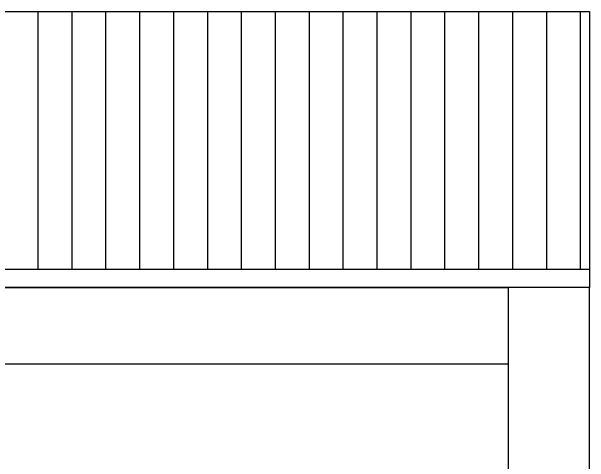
# Model space of a CAD drawing. Header units: millimetres. Extents: x 0 to 1680, y 0 to 594.
# Drawn here: x 1557.32 to 1582.89, y 158.81 to 178.75 of the extents above; entities that cross this region are included whole.
import ezdxf

# ---------------------------------------------------------------- set-up
doc = ezdxf.new("R2010")
doc.units = ezdxf.units.MM
doc.linetypes.add('K5LT_BASIC', pattern=[0])
doc.layers.add('Системный слой', color=7, linetype='Continuous')

# ---------------------------------------------------------------- blocks, each defined once
blk = doc.blocks.new('U57')
at = {"layer": 'Системный слой', "color": 150, "linetype": 'K5LT_BASIC', "lineweight": 25, "true_color": 0x0080ff}
for p, q in [((1582.894, 166.553), (1579.294, 166.553)), ((1579.294, 166.553), (1579.294, 106.753)), ((1582.894, 106.753), (1582.894, 166.553)), ((1579.294, 106.753), (1582.894, 106.753))]:
    blk.add_line(p, q, dxfattribs=at)
blk = doc.blocks.new('U60')
at = {"layer": 'Системный слой', "color": 150, "linetype": 'K5LT_BASIC', "lineweight": 25, "true_color": 0x0080ff}
for p, q in [((1540.094, 163.153), (1540.094, 166.553)), ((1540.094, 166.553), (1579.294, 166.553)), ((1579.294, 166.553), (1579.294, 163.153)), ((1579.294, 163.153), (1540.094, 163.153))]:
    blk.add_line(p, q, dxfattribs=at)
blk = doc.blocks.new('U827')
at = {"layer": 'Системный слой', "color": 150, "linetype": 'K5LT_BASIC', "lineweight": 25, "true_color": 0x0080ff}
for p, q in [((1512.894, 166.553), (1512.894, 178.753)), ((1512.894, 178.753), (1582.894, 178.753)), ((1582.894, 178.753), (1582.894, 166.553)), ((1582.894, 166.553), (1512.894, 166.553))]:
    blk.add_line(p, q, dxfattribs=at)
blk = doc.blocks.new('U826')
at = {"layer": 'Системный слой'}
h = blk.add_hatch(dxfattribs=at)
h.set_pattern_fill('', angle=90, style=0, pattern_type=0)
h.set_pattern_definition([(90, (0, 0), (-1.5, 9e-17), [])])
h.paths.add_polyline_path([(1582.894, 167.353), (1582.894, 178.753), (1512.894, 178.753), (1512.894, 167.353)])
at = {"layer": 'Системный слой', "color": 150, "linetype": 'K5LT_BASIC', "lineweight": 25, "true_color": 0x0080ff}
blk.add_lwpolyline([(1582.894, 166.553), (1512.894, 166.553), (1512.894, 167.353), (1582.894, 167.353)], close=True, dxfattribs=at)
at = {"layer": 'Системный слой'}
blk.add_blockref('U827', (0, 0), dxfattribs=at)

msp = doc.modelspace()

# ---------------------------------------------------------------- block references
at = {"layer": 'Системный слой'}
for name in ['U826', 'U60', 'U57']:
    msp.add_blockref(name, (0, 0), dxfattribs=at)

doc.saveas('drawing.dxf')
